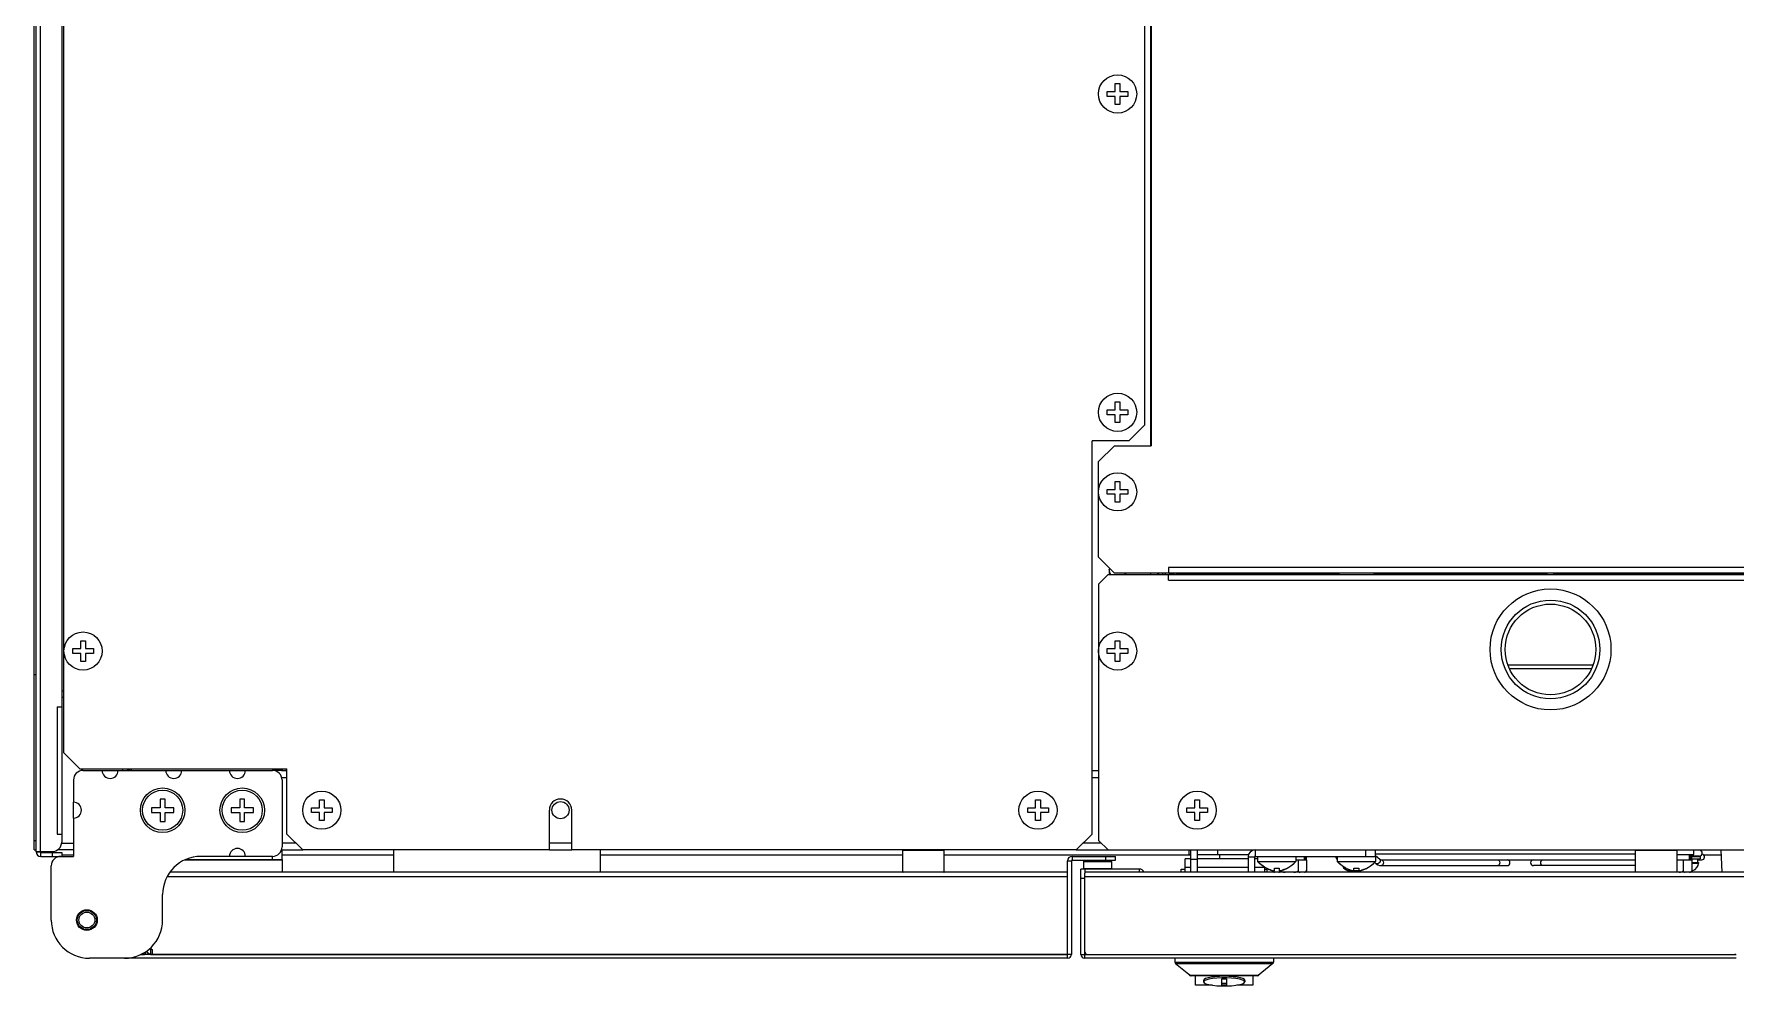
# Model space of a CAD drawing. Header units: millimetres. Extents: x -4 to 141, y -1 to 132.
# Drawn here: x 0 to 53.5, y -0.9 to 29 of the extents above; entities that cross this region are included whole.
import ezdxf

# ---------------------------------------------------------------- set-up
doc = ezdxf.new("R2010")
doc.units = ezdxf.units.MM

msp = doc.modelspace()

# ---------------------------------------------------------------- linework, layer by layer
for p, q in [((0, 3.4), (0, 88.4)), ((0.07, 3.34), (0.07, 88.46)), ((0.19, 88.45), (0.19, 3.35)), ((0.87, 88.15), (0.87, 3.65)), ((0.94, 6.45), (0.94, 48.1)), ((35.07, 31.1), (35.07, 16.1)), ((35.09, 31.1), (35.09, 16.1)), ((34.89, 30.45), (34.89, 16.75)), ((33.965, 27.225), (33.965, 27.475)), ((33.965, 27.475), (34.115, 27.475)), ((34.115, 27.475), (34.115, 27.225)), ((33.715, 27.075), (33.715, 27.225)), ((33.715, 27.225), (33.965, 27.225)), ((33.965, 27.075), (33.715, 27.075)), ((33.965, 26.825), (33.965, 27.075)), ((34.115, 26.825), (33.965, 26.825)), ((34.115, 27.225), (34.365, 27.225)), ((34.115, 27.075), (34.115, 26.825)), ((34.365, 27.075), (34.115, 27.075)), ((34.365, 27.225), (34.365, 27.075)), ((33.715, 17.225), (33.965, 17.225)), ((33.715, 17.075), (33.715, 17.225)), ((33.965, 17.475), (34.115, 17.475)), ((33.965, 17.225), (33.965, 17.475)), ((34.115, 17.475), (34.115, 17.225)), ((34.115, 17.225), (34.365, 17.225)), ((34.365, 17.225), (34.365, 17.075)), ((33.965, 17.075), (33.715, 17.075)), ((33.965, 16.825), (33.965, 17.075)), ((34.115, 16.825), (33.965, 16.825)), ((34.365, 17.075), (34.115, 17.075)), ((34.115, 17.075), (34.115, 16.825)), ((34.39, 16.25), (34.89, 16.75)), ((34.39, 16.25), (33.24, 16.25)), ((33.24, 3.9), (33.24, 16.25)), ((33.94, 16.1), (33.44, 15.6)), ((33.94, 16.1), (35.09, 16.1)), ((33.44, 12.6), (33.44, 15.6)), ((33.965, 14.975), (34.115, 14.975)), ((33.965, 14.725), (33.965, 14.975)), ((34.115, 14.975), (34.115, 14.725)), ((33.715, 14.725), (33.965, 14.725)), ((33.715, 14.575), (33.715, 14.725)), ((33.965, 14.575), (33.715, 14.575)), ((33.965, 14.325), (33.965, 14.575)), ((34.115, 14.725), (34.365, 14.725)), ((34.365, 14.575), (34.115, 14.575)), ((34.115, 14.575), (34.115, 14.325)), ((34.365, 14.725), (34.365, 14.575)), ((34.115, 14.325), (33.965, 14.325)), ((33.44, 12.6), (33.94, 12.1)), ((33.74, 12.05), (33.44, 11.75)), ((33.74, 12.05), (58.031, 12.05)), ((33.788, 12.149), (33.771, 12.15)), ((33.79, 12.137), (33.771, 12.135)), ((58.031, 12.1), (33.94, 12.1)), ((35.07, 12.1), (35.07, 12.05)), ((35.29, 12.1), (35.29, 12.05)), ((35.34, 12.05), (35.34, 12.1)), ((35.46, 12.05), (35.46, 12.1)), ((35.54, 12.05), (35.54, 12.1)), ((35.64, 12.27), (35.64, 12.1)), ((58.031, 12.27), (35.64, 12.27)), ((35.64, 11.88), (35.64, 12.05)), ((35.64, 11.88), (58.031, 11.88)), ((35.68, 12.05), (35.68, 12.1)), ((35.69, 12.08), (35.81, 12.08)), ((35.69, 12.05), (35.69, 12.08)), ((35.81, 12.05), (35.81, 12.08)), ((35.89, 12.05), (35.89, 12.1)), ((35.89, 12.08), (40.991, 12.08)), ((40.99, 12.1), (40.992, 12.05)), ((42.09, 12.1), (42.088, 12.05)), ((42.089, 12.08), (47.54, 12.08)), ((47.54, 12.05), (47.54, 12.1)), ((47.74, 12.05), (47.74, 12.1)), ((47.74, 12.08), (55.74, 12.08)), ((33.44, 11.75), (33.44, 3.7)), ((1.215, 9.575), (1.215, 9.725)), ((1.215, 9.725), (1.465, 9.725)), ((1.465, 9.725), (1.465, 9.975)), ((1.465, 9.975), (1.615, 9.975)), ((1.615, 9.975), (1.615, 9.725)), ((1.615, 9.725), (1.865, 9.725)), ((1.865, 9.725), (1.865, 9.575)), ((33.715, 9.725), (33.965, 9.725)), ((33.715, 9.575), (33.715, 9.725)), ((33.965, 9.975), (34.115, 9.975)), ((33.965, 9.725), (33.965, 9.975)), ((34.115, 9.975), (34.115, 9.725)), ((34.115, 9.725), (34.365, 9.725)), ((34.365, 9.725), (34.365, 9.575)), ((1.465, 9.575), (1.215, 9.575)), ((1.465, 9.325), (1.465, 9.575)), ((1.615, 9.325), (1.465, 9.325)), ((1.615, 9.575), (1.615, 9.325)), ((1.865, 9.575), (1.615, 9.575)), ((33.965, 9.575), (33.715, 9.575)), ((33.965, 9.325), (33.965, 9.575)), ((34.115, 9.325), (33.965, 9.325)), ((34.365, 9.575), (34.115, 9.575)), ((34.115, 9.575), (34.115, 9.325)), ((46.3, 9.22), (48.98, 9.22)), ((46.35, 9.1), (48.93, 9.1)), ((0.07, 8.9), (0, 8.9)), ((0.87, 8.4), (0.94, 8.4)), ((0.87, 8.4), (0.94, 8.4)), ((0.87, 8.2), (0.94, 8.2)), ((0.73, 7.9), (0.73, 3.9)), ((0.73, 7.9), (0.87, 7.9)), ((0.94, 6.45), (1.44, 5.95)), ((1.44, 5.95), (7.94, 5.95)), ((1.54, 5.9), (2.14, 5.9)), ((2.14, 5.9), (2.64, 5.9)), ((2.64, 5.9), (4.14, 5.9)), ((2.79, 5.9), (2.79, 5.95)), ((2.939, 5.9), (2.939, 5.932)), ((3.06, 5.9), (3.06, 5.95)), ((4.14, 5.9), (4.64, 5.9)), ((4.64, 5.9), (6.14, 5.9)), ((6.14, 5.9), (6.64, 5.9)), ((6.64, 5.9), (7.49, 5.9)), ((7.49, 5.95), (7.49, 5.9)), ((7.779, 5.9), (7.49, 5.9)), ((7.779, 5.9), (7.94, 5.9)), ((7.79, 5.95), (7.79, 5.9)), ((7.934, 5.9), (7.934, 5.95)), ((7.94, 3.9), (7.94, 5.95)), ((33.24, 5.9), (33.44, 5.9)), ((1.24, 5.6), (1.24, 4.9)), ((7.779, 5.68), (7.94, 5.68)), ((7.79, 5.6), (7.79, 3.5)), ((33.24, 5.68), (33.44, 5.68)), ((1.24, 4.4), (1.24, 4.9)), ((3.965, 5), (3.965, 4.725)), ((4.115, 5), (3.965, 5)), ((4.115, 4.725), (4.115, 5)), ((6.465, 5), (6.465, 4.725)), ((6.615, 5), (6.465, 5)), ((6.615, 4.725), (6.615, 5)), ((8.965, 4.725), (8.965, 4.975)), ((8.965, 4.975), (9.115, 4.975)), ((9.115, 4.975), (9.115, 4.725)), ((31.465, 4.975), (31.615, 4.975)), ((31.465, 4.725), (31.465, 4.975)), ((31.615, 4.975), (31.615, 4.725)), ((36.465, 4.975), (36.615, 4.975)), ((36.465, 4.725), (36.465, 4.975)), ((36.615, 4.975), (36.615, 4.725)), ((1.24, 4.4), (1.24, 3.2)), ((3.69, 4.725), (3.69, 4.575)), ((3.965, 4.725), (3.69, 4.725)), ((3.69, 4.575), (3.965, 4.575)), ((3.965, 4.575), (3.965, 4.3)), ((3.965, 4.3), (4.115, 4.3)), ((4.39, 4.725), (4.115, 4.725)), ((4.115, 4.3), (4.115, 4.575)), ((4.115, 4.575), (4.39, 4.575)), ((4.39, 4.575), (4.39, 4.725)), ((6.19, 4.725), (6.19, 4.575)), ((6.465, 4.725), (6.19, 4.725)), ((6.19, 4.575), (6.465, 4.575)), ((6.465, 4.575), (6.465, 4.3)), ((6.465, 4.3), (6.615, 4.3)), ((6.89, 4.725), (6.615, 4.725)), ((6.615, 4.3), (6.615, 4.575)), ((6.615, 4.575), (6.89, 4.575)), ((6.89, 4.575), (6.89, 4.725)), ((8.715, 4.575), (8.715, 4.725)), ((8.715, 4.725), (8.965, 4.725)), ((8.965, 4.575), (8.715, 4.575)), ((8.965, 4.325), (8.965, 4.575)), ((9.115, 4.325), (8.965, 4.325)), ((9.115, 4.725), (9.365, 4.725)), ((9.115, 4.575), (9.115, 4.325)), ((9.365, 4.575), (9.115, 4.575)), ((9.365, 4.725), (9.365, 4.575)), ((16.19, 3.4), (16.19, 4.65)), ((16.89, 3.4), (16.89, 4.65)), ((31.215, 4.725), (31.465, 4.725)), ((31.215, 4.575), (31.215, 4.725)), ((31.465, 4.575), (31.215, 4.575)), ((31.465, 4.325), (31.465, 4.575)), ((31.615, 4.325), (31.465, 4.325)), ((31.615, 4.725), (31.865, 4.725)), ((31.865, 4.575), (31.615, 4.575)), ((31.615, 4.575), (31.615, 4.325)), ((31.865, 4.725), (31.865, 4.575)), ((36.215, 4.725), (36.465, 4.725)), ((36.215, 4.575), (36.215, 4.725)), ((36.465, 4.575), (36.215, 4.575)), ((36.465, 4.325), (36.465, 4.575)), ((36.615, 4.325), (36.465, 4.325)), ((36.615, 4.725), (36.865, 4.725)), ((36.865, 4.575), (36.615, 4.575)), ((36.615, 4.575), (36.615, 4.325)), ((36.865, 4.725), (36.865, 4.575)), ((0.73, 3.9), (0.87, 3.9)), ((7.94, 3.9), (8.44, 3.4)), ((32.74, 3.4), (33.24, 3.9)), ((0, 3.7), (0.07, 3.7)), ((0, 3.4), (0.07, 3.4)), ((0.07, 3.35), (0.57, 3.35)), ((0.07, 3.34), (0.19, 3.34)), ((0.19, 3.34), (0.19, 3.35)), ((0.21, 3.2), (0.21, 3.32)), ((0.21, 3.32), (0.87, 3.32)), ((0.29, 3.35), (0.29, 3.32)), ((0.57, 3.32), (0.57, 3.2)), ((0.59, 3.351), (0.59, 3.32)), ((1.24, 3.4), (0.735, 3.4)), ((1.24, 3.6), (0.865, 3.6)), ((0.87, 3.32), (0.87, 3.2)), ((0.87, 3.25), (1.24, 3.25)), ((7.771, 3.4), (8.44, 3.4)), ((7.79, 3.62), (8.22, 3.62)), ((7.79, 3.1), (7.79, 3.4)), ((7.79, 3.25), (11.29, 3.25)), ((16.19, 3.4), (8.44, 3.4)), ((11.29, 3.4), (11.29, 2.7)), ((16.19, 3.62), (16.89, 3.62)), ((16.19, 3.4), (16.89, 3.4)), ((32.74, 3.4), (16.89, 3.4)), ((17.79, 3.4), (17.79, 2.7)), ((17.79, 3.25), (27.29, 3.25)), ((27.29, 3.39), (28.59, 3.39)), ((27.29, 2.71), (27.29, 3.39)), ((28.59, 2.71), (28.59, 3.39)), ((28.59, 3.25), (36.34, 3.25)), ((32.74, 3.4), (33.74, 3.4)), ((32.96, 3.62), (33.52, 3.62)), ((33.44, 3.7), (33.74, 3.4)), ((33.74, 3.4), (58.031, 3.4)), ((36.29, 3.255), (36.29, 3.4)), ((36.29, 3.255), (36.34, 3.255)), ((36.34, 2.7), (36.34, 3.4)), ((36.54, 3.4), (36.54, 2.7)), ((36.54, 3.255), (37.19, 3.255)), ((37.19, 3.255), (37.19, 3.4)), ((37.19, 3.255), (38.155, 3.255)), ((37.252, 3.12), (37.252, 3.255)), ((38.36, 3.4), (38.36, 3.2)), ((41.84, 3.2), (41.84, 3.4)), ((42.14, 3.2), (42.14, 3.4)), ((50.315, 3.27), (42.14, 3.27)), ((42.14, 3.223), (42.279, 3.11)), ((43.127, 3.27), (43.09, 3.27)), ((45.213, 3.27), (45.19, 3.27)), ((47.49, 3.27), (45.89, 3.27)), ((50.315, 3.39), (51.615, 3.39)), ((50.315, 2.71), (50.315, 3.39)), ((51.615, 2.71), (51.615, 3.39)), ((51.615, 3.255), (52.14, 3.255)), ((52.008, 3.09), (52.008, 3.255)), ((52.051, 3.09), (52.051, 3.255)), ((52.077, 3.09), (52.077, 3.255)), ((52.317, 3.21), (52.077, 3.21)), ((52.14, 3.255), (52.14, 3.4)), ((52.317, 3.39), (52.14, 3.39)), ((52.14, 3.21), (52.14, 3.2)), ((52.14, 3.2), (52.14, 3.21)), ((52.446, 3.25), (52.997, 3.25)), ((52.99, 3.4), (53.02, 2.7)), ((0.21, 3.2), (0.83, 3.2)), ((0.54, 1.2), (0.54, 2.9)), ((0.84, 3.2), (1.24, 3.2)), ((32.47, 2.7), (4.27, 2.7)), ((7.79, 3.08), (4.727, 3.08)), ((4.765, 3.1), (7.79, 3.1)), ((6.14, 3.2), (5.24, 3.2)), ((6.64, 3.2), (6.14, 3.2)), ((7.49, 3.2), (6.64, 3.2)), ((7.49, 3.1), (7.49, 3.2)), ((7.79, 3.1), (7.79, 2.7)), ((27.29, 2.71), (28.59, 2.71)), ((32.47, 3.06), (32.59, 3.06)), ((32.47, 0), (32.47, 3.06)), ((32.59, 3.06), (32.59, 0.12)), ((32.61, 3.2), (33.97, 3.2)), ((32.61, 3.2), (32.61, 3.08)), ((32.61, 3.08), (33.97, 3.08)), ((33.01, 2.8), (32.89, 2.8)), ((32.89, 0.12), (32.89, 2.8)), ((32.97, 3.04), (33.85, 3.04)), ((32.97, 3.04), (32.97, 2.81)), ((33.85, 2.81), (32.97, 2.81)), ((32.98, 3.05), (33.84, 3.05)), ((34.72, 2.8), (33.01, 2.8)), ((33.01, 2.8), (33.01, 2.668)), ((58.031, 2.7), (33.01, 2.7)), ((33.67, 3.08), (33.67, 3.2)), ((33.85, 3.04), (33.85, 2.81)), ((33.97, 3.08), (33.97, 3.2)), ((34.72, 2.8), (34.72, 2.7)), ((36.04, 2.8), (36.165, 2.8)), ((36.04, 2.7), (36.04, 2.8)), ((36.34, 3.12), (36.165, 3.12)), ((36.165, 2.7), (36.165, 3.12)), ((36.34, 2.85), (36.165, 2.85)), ((36.54, 3.1), (36.34, 3.1)), ((38.14, 3.12), (36.54, 3.12)), ((38.14, 2.85), (36.54, 2.85)), ((38.14, 3.18), (38.34, 3.18)), ((38.14, 3.18), (38.14, 2.7)), ((38.34, 3.18), (38.34, 2.7)), ((38.44, 3.12), (38.34, 3.12)), ((38.665, 2.85), (38.34, 2.85)), ((38.36, 3.2), (42.14, 3.2)), ((38.44, 3.2), (38.44, 3.04)), ((38.44, 3.04), (39.64, 3.04)), ((38.503, 2.979), (38.44, 3.04)), ((38.565, 2.925), (38.503, 2.979)), ((38.599, 2.899), (38.545, 2.942)), ((38.628, 2.878), (38.565, 2.925)), ((38.656, 2.859), (38.599, 2.899)), ((38.689, 2.838), (38.628, 2.878)), ((38.715, 2.824), (38.656, 2.859)), ((38.665, 2.7), (38.665, 2.854)), ((38.665, 2.8), (38.74, 2.8)), ((38.715, 2.824), (38.689, 2.838)), ((38.717, 2.827), (38.715, 2.828)), ((38.715, 2.824), (38.715, 2.828)), ((38.74, 2.7), (38.74, 2.8)), ((38.873, 2.763), (38.89, 2.759)), ((38.888, 2.759), (38.905, 2.756)), ((38.904, 2.756), (38.919, 2.753)), ((38.904, 2.756), (38.904, 2.742)), ((38.904, 2.742), (38.917, 2.727)), ((38.919, 2.753), (38.935, 2.75)), ((38.934, 2.75), (38.95, 2.748)), ((38.95, 2.748), (38.965, 2.746)), ((38.965, 2.746), (38.965, 2.828)), ((39.115, 2.828), (39.115, 2.746)), ((39.115, 2.746), (39.13, 2.748)), ((39.146, 2.75), (39.13, 2.748)), ((39.145, 2.75), (39.161, 2.753)), ((39.161, 2.753), (39.176, 2.756)), ((39.172, 2.755), (39.172, 2.742)), ((39.175, 2.756), (39.192, 2.759)), ((39.19, 2.759), (39.207, 2.763)), ((39.336, 2.813), (39.365, 2.828)), ((39.365, 2.824), (39.424, 2.859)), ((39.365, 2.824), (39.391, 2.838)), ((39.365, 2.828), (39.365, 2.824)), ((39.391, 2.838), (39.452, 2.878)), ((39.424, 2.859), (39.481, 2.899)), ((39.452, 2.878), (39.515, 2.925)), ((39.481, 2.899), (39.535, 2.942)), ((39.515, 2.925), (39.577, 2.979)), ((39.577, 2.979), (39.64, 3.04)), ((39.64, 3.2), (39.64, 3.04)), ((39.64, 3.09), (39.977, 3.09)), ((39.708, 3.09), (39.708, 2.742)), ((39.908, 3.09), (39.908, 3.2)), ((39.951, 3.09), (39.951, 3.2)), ((39.975, 3.09), (39.975, 2.742)), ((39.977, 3.09), (39.977, 3.2)), ((40.94, 3.2), (40.94, 3.04)), ((40.94, 3.04), (42.14, 3.04)), ((41.003, 2.979), (40.94, 3.04)), ((41.065, 2.925), (41.003, 2.979)), ((41.099, 2.899), (41.045, 2.942)), ((41.128, 2.878), (41.065, 2.925)), ((41.156, 2.859), (41.099, 2.899)), ((41.189, 2.838), (41.128, 2.878)), ((41.215, 2.824), (41.156, 2.859)), ((41.215, 2.824), (41.189, 2.838)), ((41.217, 2.827), (41.215, 2.828)), ((41.215, 2.824), (41.215, 2.828)), ((41.265, 2.761), (41.271, 2.759)), ((41.265, 2.759), (41.265, 2.761)), ((41.271, 2.759), (41.391, 2.759)), ((41.373, 2.763), (41.39, 2.759)), ((41.388, 2.759), (41.405, 2.756)), ((41.396, 2.738), (41.396, 2.758)), ((41.404, 2.756), (41.419, 2.753)), ((41.419, 2.753), (41.435, 2.75)), ((41.434, 2.75), (41.45, 2.748)), ((41.45, 2.748), (41.465, 2.746)), ((41.465, 2.746), (41.465, 2.828)), ((41.465, 2.76), (41.484, 2.761)), ((41.484, 2.761), (41.484, 2.738)), ((41.484, 2.759), (41.609, 2.759)), ((41.609, 2.759), (41.615, 2.761)), ((41.615, 2.828), (41.615, 2.746)), ((41.615, 2.746), (41.63, 2.748)), ((41.646, 2.75), (41.63, 2.748)), ((41.645, 2.75), (41.661, 2.753)), ((41.661, 2.753), (41.676, 2.756)), ((41.675, 2.756), (41.692, 2.759)), ((41.69, 2.759), (41.707, 2.763)), ((41.836, 2.813), (41.865, 2.828)), ((41.865, 2.824), (41.924, 2.859)), ((41.865, 2.824), (41.891, 2.838)), ((41.865, 2.828), (41.865, 2.824)), ((41.891, 2.838), (41.952, 2.878)), ((41.924, 2.859), (41.981, 2.899)), ((41.952, 2.878), (42.015, 2.925)), ((41.981, 2.899), (42.035, 2.942)), ((42.015, 2.925), (42.077, 2.979)), ((42.077, 2.979), (42.14, 3.04)), ((42.112, 3.013), (42.165, 2.97)), ((42.14, 3.2), (42.14, 3.04)), ((42.328, 3.09), (50.315, 3.09)), ((42.328, 2.91), (46.276, 2.91)), ((50.315, 2.91), (47.104, 2.91)), ((50.315, 2.71), (51.615, 2.71)), ((51.615, 3.09), (52.077, 3.09)), ((51.808, 3.09), (51.808, 2.742)), ((52.075, 3.09), (52.075, 2.742)), ((52.075, 3.01), (52.29, 3.01)), ((52.075, 2.99), (52.29, 2.99)), ((52.075, 2.759), (52.109, 2.759)), ((52.077, 3.2), (52.34, 3.2)), ((52.077, 3.12), (52.34, 3.12)), ((52.109, 2.759), (52.115, 2.761)), ((52.115, 2.761), (52.115, 2.759)), ((52.255, 3.12), (52.255, 3.01)), ((52.255, 3.09), (52.39, 3.09)), ((52.29, 3.01), (52.29, 2.99)), ((52.34, 3.2), (52.34, 3.12)), ((32.47, 2.56), (4.185, 2.56)), ((32.47, 0.12), (32.47, 2.56)), ((33.01, 2.5), (32.89, 2.5)), ((33.01, 0.2), (33.01, 2.668)), ((58.031, 2.56), (33.01, 2.56)), ((33.01, 0), (33.01, 2.539)), ((4.04, 1.2), (4.04, 2)), ((2.84, 0), (1.74, 0)), ((32.47, 0), (2.84, 0)), ((32.59, 0.12), (3.353, 0.12)), ((3.353, 0.12), (3.46, 0.12)), ((3.51, 0.17), (3.51, 0.205)), ((3.66, 0.32), (3.66, 0.12)), ((3.66, 0.12), (32.47, 0.12)), ((3.71, 0.27), (3.71, 0.12)), ((32.89, 0.12), (53.473, 0.12)), ((53.473, 0), (33.01, 0)), ((33.09, 0.12), (53.424, 0.12)), ((35.84, 0), (35.84, -0.126)), ((38.94, 0), (38.94, -0.126)), ((35.84, -0.126), (38.94, -0.126)), ((35.859, -0.165), (38.921, -0.165)), ((35.859, -0.165), (36.326, -0.539)), ((38.921, -0.165), (38.454, -0.539)), ((38.454, -0.539), (36.326, -0.539)), ((38.422, -0.55), (36.358, -0.55)), ((36.49, -0.85), (36.49, -0.55)), ((37.022, -0.85), (36.49, -0.85)), ((36.74, -0.696), (36.74, -0.745)), ((36.759, -0.715), (36.74, -0.745)), ((37.315, -0.647), (37.465, -0.647)), ((37.315, -0.843), (37.315, -0.647)), ((37.465, -0.794), (37.315, -0.794)), ((37.465, -0.843), (37.315, -0.843)), ((37.465, -0.647), (37.465, -0.843)), ((38.29, -0.85), (37.783, -0.85)), ((38.04, -0.745), (38.021, -0.715)), ((38.04, -0.696), (38.04, -0.745)), ((38.29, -0.55), (38.29, -0.85))]:
    msp.add_line(p, q)
for points in [[(33.822, 12.05), (33.816, 12.062), (33.795, 12.117), (33.783, 12.178), (33.78, 12.221)], [(34.279, 12.1), (34.26, 12.052), (34.258, 12.05)], [(38.545, 2.942), (38.492, 2.989), (38.44, 3.04)], [(38.715, 2.828), (38.744, 2.813), (38.77, 2.801), (38.793, 2.791), (38.815, 2.782), (38.836, 2.775), (38.855, 2.768), (38.875, 2.763)], [(38.858, 2.767), (38.84, 2.773), (38.821, 2.78), (38.8, 2.788), (38.778, 2.797), (38.756, 2.807), (38.74, 2.815)], [(38.917, 2.727), (38.931, 2.716), (38.946, 2.708), (38.961, 2.702), (38.97, 2.7)], [(38.965, 2.828), (38.984, 2.826), (39.003, 2.825), (39.022, 2.824), (39.041, 2.824), (39.059, 2.824), (39.078, 2.825), (39.096, 2.826), (39.115, 2.828)], [(39.107, 2.7), (39.116, 2.702), (39.131, 2.708), (39.145, 2.716), (39.16, 2.728), (39.172, 2.742)], [(39.172, 2.742), (39.197, 2.728), (39.225, 2.716), (39.254, 2.708), (39.284, 2.703), (39.303, 2.7)], [(39.205, 2.763), (39.222, 2.767), (39.24, 2.773), (39.259, 2.78), (39.28, 2.788), (39.302, 2.797), (39.324, 2.807), (39.34, 2.815)], [(39.336, 2.813), (39.31, 2.801), (39.287, 2.791), (39.265, 2.782), (39.244, 2.775), (39.225, 2.768), (39.207, 2.763)], [(39.535, 2.942), (39.588, 2.989), (39.64, 3.04)], [(39.577, 2.7), (39.596, 2.702), (39.625, 2.708), (39.655, 2.716), (39.683, 2.728), (39.708, 2.742)], [(39.708, 2.742), (39.72, 2.728), (39.734, 2.716), (39.749, 2.708), (39.763, 2.703), (39.773, 2.7)], [(39.91, 2.7), (39.919, 2.702), (39.934, 2.708), (39.949, 2.716)], [(39.949, 2.716), (39.963, 2.727), (39.975, 2.742)], [(41.045, 2.942), (40.992, 2.989), (40.94, 3.04)], [(41.215, 2.828), (41.244, 2.813), (41.27, 2.801), (41.293, 2.791), (41.315, 2.782), (41.336, 2.775), (41.355, 2.768), (41.375, 2.763)], [(41.358, 2.767), (41.34, 2.773), (41.321, 2.78), (41.3, 2.788), (41.278, 2.797), (41.256, 2.807), (41.24, 2.815)], [(41.465, 2.828), (41.484, 2.826), (41.503, 2.825), (41.522, 2.824), (41.541, 2.824), (41.559, 2.824), (41.578, 2.825), (41.596, 2.826), (41.615, 2.828)], [(41.705, 2.763), (41.722, 2.767), (41.74, 2.773), (41.759, 2.78), (41.78, 2.788), (41.802, 2.797), (41.824, 2.807), (41.84, 2.815)], [(41.836, 2.813), (41.81, 2.801), (41.787, 2.791), (41.765, 2.782), (41.744, 2.775), (41.725, 2.768), (41.707, 2.763)], [(42.035, 2.942), (42.088, 2.989), (42.14, 3.04)], [(42.285, 3.04), (42.268, 3.01), (42.244, 2.985), (42.217, 2.968), (42.19, 2.962), (42.168, 2.968), (42.165, 2.97)], [(42.165, 2.97), (42.216, 2.937), (42.271, 2.917), (42.328, 2.91)], [(42.279, 3.11), (42.295, 3.099), (42.312, 3.092), (42.328, 3.09)], [(42.279, 3.11), (42.289, 3.095), (42.293, 3.07), (42.285, 3.04)], [(42.328, 3.09), (42.352, 3.083), (42.373, 3.064), (42.386, 3.034), (42.391, 3)], [(42.391, 3), (42.386, 2.966), (42.373, 2.936), (42.352, 2.917), (42.328, 2.91)], [(45.983, 3.09), (46.007, 3.083), (46.028, 3.064), (46.042, 3.034), (46.047, 3)], [(46.047, 3), (46.042, 2.966), (46.028, 2.936), (46.007, 2.917), (45.983, 2.91)], [(47.333, 3), (47.338, 3.034), (47.352, 3.064), (47.373, 3.083), (47.397, 3.09)], [(47.397, 2.91), (47.373, 2.917), (47.352, 2.936), (47.338, 2.966), (47.333, 3)], [(51.677, 2.7), (51.696, 2.702), (51.725, 2.708), (51.755, 2.716), (51.783, 2.728), (51.808, 2.742)], [(51.808, 2.742), (51.82, 2.728), (51.834, 2.716), (51.849, 2.708), (51.863, 2.703), (51.873, 2.7)], [(52.01, 2.7), (52.019, 2.702), (52.034, 2.708), (52.049, 2.716)], [(52.049, 2.716), (52.063, 2.727), (52.075, 2.742)], [(38.04, -0.696), (38.024, -0.668), (37.976, -0.641), (37.898, -0.617), (37.795, -0.596), (37.672, -0.581), (37.535, -0.572), (37.39, -0.569), (37.245, -0.572), (37.108, -0.581), (36.985, -0.596), (36.882, -0.617), (36.804, -0.641), (36.756, -0.668), (36.74, -0.696)], [(36.74, -0.745), (36.759, -0.776), (36.814, -0.804), (36.903, -0.83), (37.021, -0.85)], [(38.021, -0.715), (37.966, -0.686), (37.877, -0.66), (37.759, -0.64), (37.62, -0.626), (37.468, -0.618), (37.312, -0.618), (37.16, -0.626), (37.021, -0.64), (36.903, -0.66), (36.814, -0.686), (36.759, -0.715)], [(37.021, -0.85), (37.16, -0.864), (37.312, -0.872), (37.468, -0.872), (37.62, -0.864)], [(37.62, -0.864), (37.759, -0.85), (37.877, -0.83), (37.966, -0.804), (38.021, -0.776), (38.04, -0.745)]]:
    msp.add_lwpolyline(points)
for centre, radius in [((34.04, 27.15), 0.6), ((34.04, 17.15), 0.6), ((34.04, 14.65), 0.6), ((47.64, 9.7), 1.9), ((47.64, 9.7), 1.55), ((47.64, 9.7), 1.425), ((1.54, 9.65), 0.6), ((34.04, 9.65), 0.6), ((4.04, 4.65), 0.7), ((6.54, 4.65), 0.7), ((4.04, 4.65), 0.63), ((6.54, 4.65), 0.63), ((9.04, 4.65), 0.6), ((16.54, 4.65), 0.27), ((31.54, 4.65), 0.6), ((36.54, 4.65), 0.6), ((1.66, 1.2), 0.325), ((1.66, 1.2), 0.3), ((1.66, 1.2), 0.25)]:
    msp.add_circle(centre, radius)
for centre, radius, start, end in [((34.04, 12.15), 0.27, 158.1843, 201.7886), ((34.04, 12.15), 0.25, 183.0907, 203.6416), ((34.04, 12.15), 0.25, 336.3584, 348.4549), ((34.04, 12.15), 0.27, 338.2114, 349.2936), ((35.83, 12.08), 0.14, 171.7441, 180), ((35.83, 12.08), 0.02, 90, 180), ((1.54, 5.6), 0.3, 90, 180), ((2.39, 5.9), 0.25, 180, 0), ((3.06, 6.17), 0.27, 234.7241, 270), ((4.39, 5.9), 0.25, 180, 0), ((6.39, 5.9), 0.25, 180, 0), ((7.49, 5.6), 0.3, 0, 90), ((1.24, 4.65), 0.25, 270, 90), ((16.54, 4.65), 0.35, 0, 180), ((0.21, 3.34), 0.14, 180, 270), ((0.21, 3.34), 0.02, 180, 270), ((0.57, 3.65), 0.3, 270, 0), ((6.39, 3.2), 0.25, 0, 180), ((7.49, 3.5), 0.3, 270, 0), ((27.3, 3.39), 0.01, 90, 180), ((28.58, 3.39), 0.01, 0, 90), ((38.36, 3.18), 0.22, 90, 180), ((50.325, 3.39), 0.01, 90, 180), ((51.605, 3.39), 0.01, 0, 90), ((52.317, 3.3), 0.09, 269.9995, 89.9995), ((52.39, 3.18), 0.09, 269.9995, 82.8909), ((0.84, 2.9), 0.3, 90, 180), ((5.24, 2), 1.2, 90, 180), ((27.3, 2.71), 0.01, 180, 270), ((28.58, 2.71), 0.01, 270, 0), ((32.61, 3.06), 0.14, 90, 180), ((32.61, 3.06), 0.02, 90, 180), ((32.98, 3.04), 0.01, 90, 180), ((32.98, 2.81), 0.01, 180, 270), ((33.84, 3.04), 0.01, 0, 90), ((33.84, 2.81), 0.01, 270, 0), ((34.72, 2.63), 0.17, 24.4782, 90), ((38.36, 3.18), 0.02, 90, 180), ((39.005, 2.812), 0.122, 214.948, 247.5617), ((39.875, 2.812), 0.122, 292.4383, 325.052), ((40.99, 3.18), 0.09, 167.0561, 235.799), ((41.33, 2.99), 0.24, 204.6361, 254.2861), ((41.33, 2.99), 0.24, 205.0067, 254.2861), ((41.44, 3.385), 0.649, 254.912, 266.1319), ((41.44, 3.385), 0.649, 273.8681, 285.088), ((46.276, 3), 0.09, 269.9995, 89.9995), ((47.104, 3), 0.09, 89.9995, 269.9995), ((50.325, 2.71), 0.01, 180, 270), ((51.605, 2.71), 0.01, 270, 0), ((51.975, 2.812), 0.122, 292.4383, 325.052), ((51.94, 3.385), 0.649, 282.0411, 285.088), ((52.05, 2.99), 0.24, 285.7139, 0), ((52.05, 2.99), 0.24, 285.7139, 0), ((1.74, 1.2), 1.2, 180, 270), ((2.84, 1.2), 1.2, 270, 0), ((3.46, 0.17), 0.05, 270, 0), ((3.71, 0.32), 0.2, 208.2715, 270), ((3.71, 0.32), 0.05, 180, 270), ((32.47, 0.12), 0.12, 270, 0), ((33.01, 0.12), 0.12, 180, 270), ((33.09, 0.2), 0.08, 180, 270), ((53.424, 0.2), 0.08, 270, 301.5), ((35.89, -0.126), 0.05, 180, 231.3402), ((36.34, -0.5), 0.05, 195.2742, 270), ((38.44, -0.5), 0.05, 270, 344.7258), ((38.89, -0.126), 0.05, 308.6598, 360), ((36.358, -0.5), 0.05, 231.3402, 270), ((38.422, -0.5), 0.05, 270, 308.6598)]:
    msp.add_arc(centre, radius, start, end)

doc.saveas('drawing.dxf')
